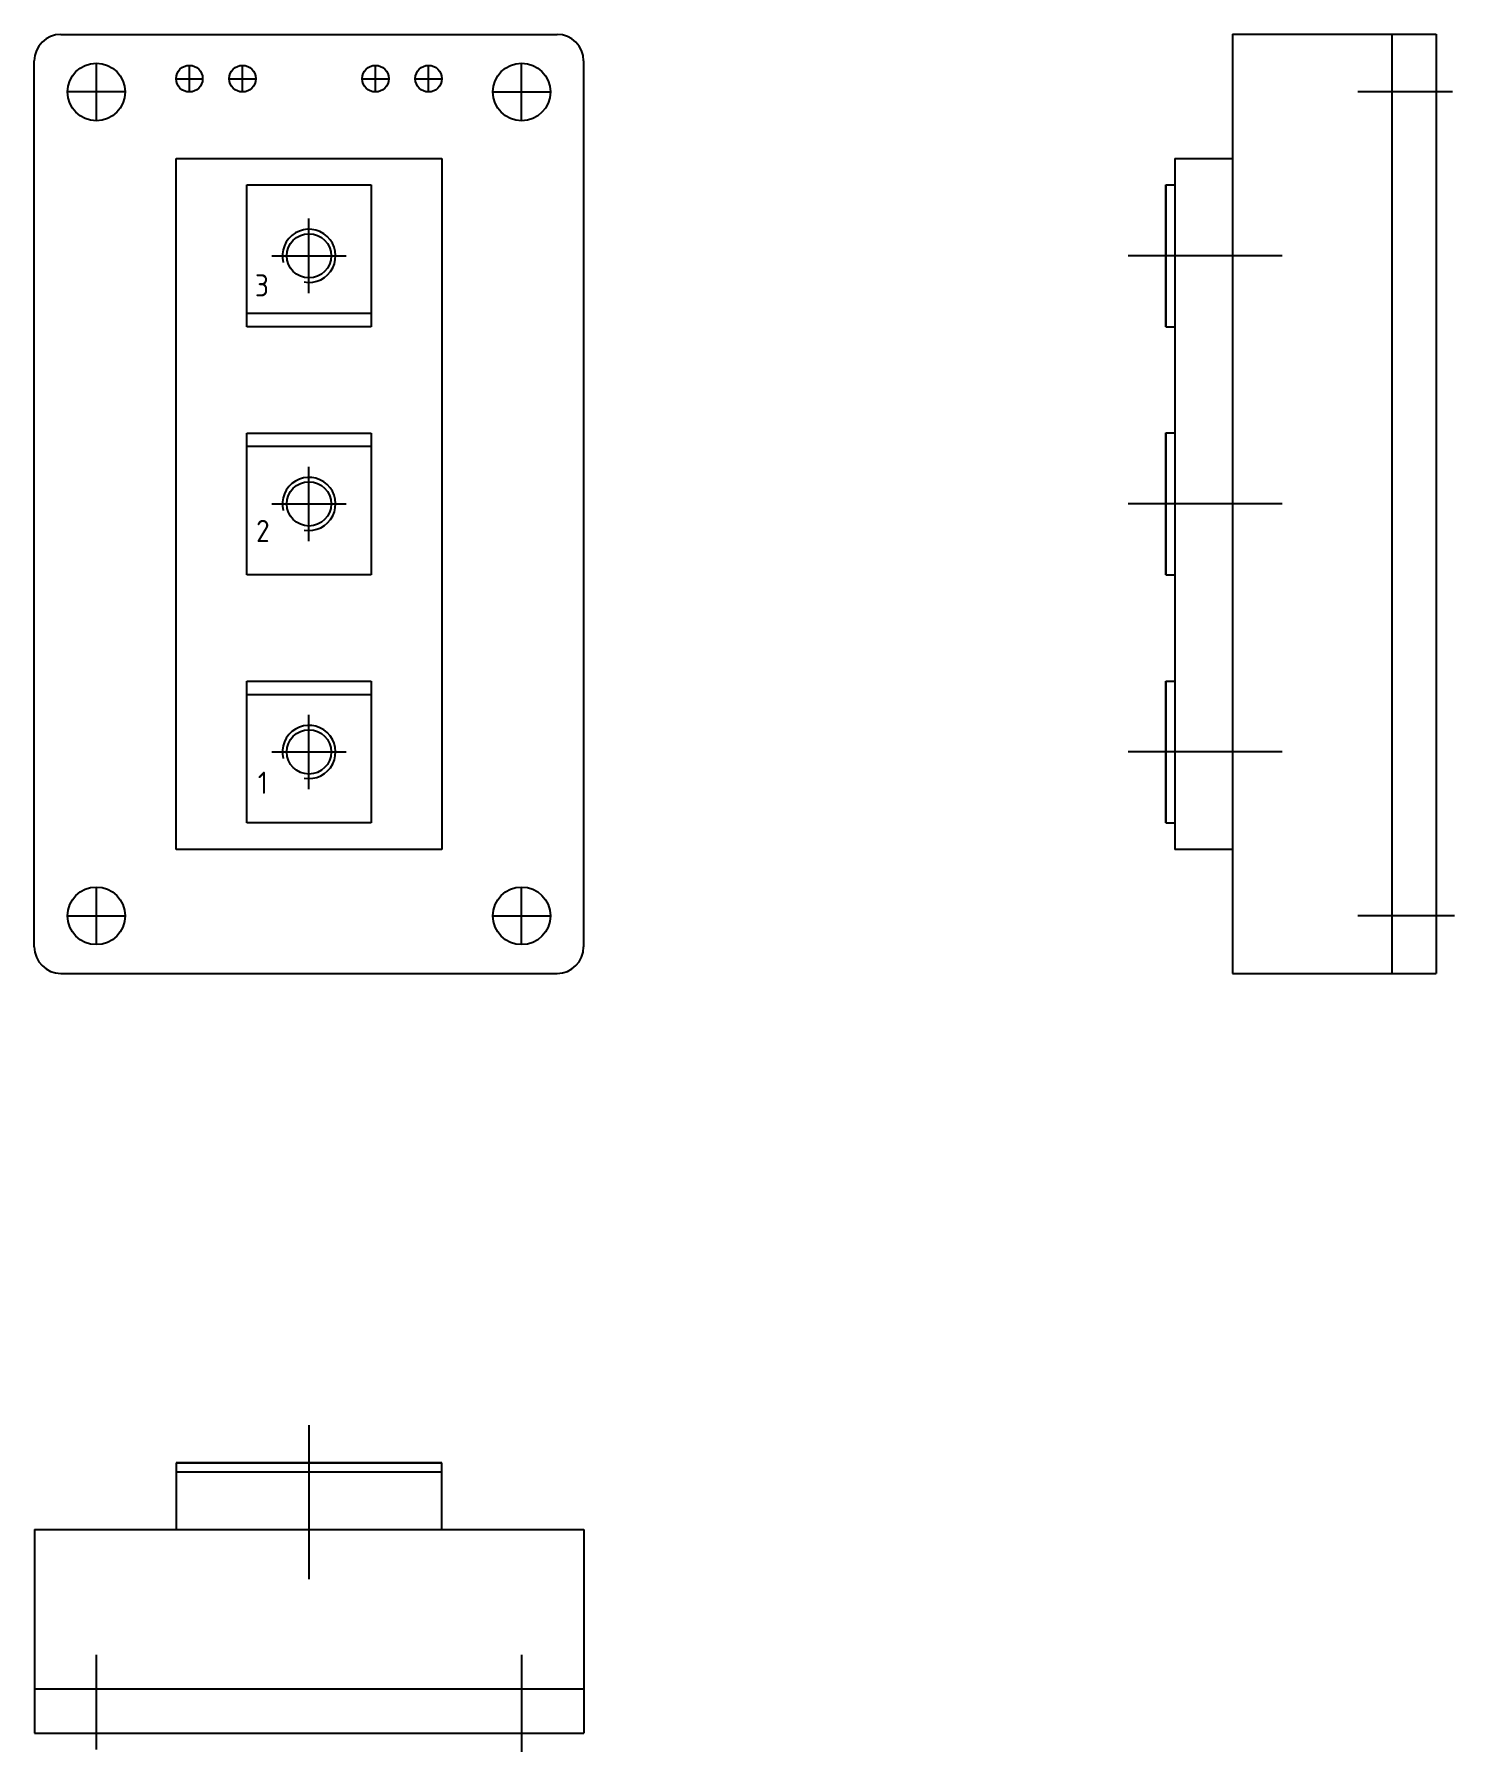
# Model space of a CAD drawing. Header units: millimetres. Extents: x 24815 to 37444, y -10619 to 6020.
# Drawn here: x 27710.4 to 27870.7, y 5692.6 to 5886.4 of the extents above; entities that cross this region are included whole.
import ezdxf

# ---------------------------------------------------------------- set-up
doc = ezdxf.new("R2010")
doc.units = ezdxf.units.MM
doc.linetypes.add('CENTER', pattern=[50.8, 31.75, -6.35, 6.35, -6.35])
doc.styles.get("Standard").update_dxf_attribs({"font": 'ISOCP.SHX', "bigfont": 'WHGTXT.SHX'})

# ---------------------------------------------------------------- blocks, each defined once
blk = doc.blocks.new('4W4E6Y56Y')
at = {"color": 1, "linetype": 'CENTER'}
for p, q in [((346.67, 546.42), (346.67, 563.81)), ((322.67, 527.2), (322.67, 537.88)), ((370.67, 526.94), (370.67, 537.88))]:
    blk.add_line(p, q, dxfattribs=at)
at = {"color": 4}
for p, q in [((361.67, 559.53), (331.67, 559.53)), ((331.67, 559.53), (361.67, 559.53)), ((331.67, 559.53), (331.67, 552.03)), ((331.67, 558.53), (361.67, 558.53)), ((361.67, 552.03), (361.67, 559.53)), ((315.67, 552.03), (315.67, 529.03)), ((315.67, 552.03), (377.67, 552.03)), ((377.67, 552.03), (377.67, 529.03)), ((315.67, 534.03), (377.67, 534.03)), ((315.67, 529.03), (377.67, 529.03))]:
    blk.add_line(p, q, dxfattribs=at)
blk = doc.blocks.new('300GB1')
at = {"color": 4}
for p, q in [((-5413.47, -47430.86), (-5357.47, -47430.86)), ((-5416.47, -47533.86), (-5416.47, -47433.86)), ((-5409.47, -47440.61), (-5409.47, -47434.11)), ((-5398.97, -47437.36), (-5398.97, -47434.36)), ((-5392.97, -47437.36), (-5392.97, -47434.36)), ((-5377.97, -47437.36), (-5377.97, -47434.36)), ((-5371.97, -47437.36), (-5371.97, -47434.36)), ((-5361.47, -47440.61), (-5361.47, -47434.11)), ((-5400.47, -47435.86), (-5397.47, -47435.86)), ((-5394.47, -47435.86), (-5391.47, -47435.86)), ((-5379.47, -47435.86), (-5376.47, -47435.86)), ((-5373.47, -47435.86), (-5370.47, -47435.86)), ((-5406.22, -47437.36), (-5412.72, -47437.36)), ((-5364.72, -47437.36), (-5358.22, -47437.36)), ((-5400.47, -47522.86), (-5400.47, -47444.86)), ((-5400.47, -47444.86), (-5370.47, -47444.86)), ((-5370.47, -47444.86), (-5370.47, -47522.86)), ((-5392.47, -47447.86), (-5378.47, -47447.86)), ((-5392.47, -47463.86), (-5392.47, -47447.86)), ((-5378.47, -47447.86), (-5378.47, -47463.86)), ((-5378.47, -47462.36), (-5392.47, -47462.36)), ((-5378.47, -47463.86), (-5392.47, -47463.86)), ((-5392.47, -47475.86), (-5378.47, -47475.86)), ((-5392.47, -47491.86), (-5392.47, -47475.86)), ((-5378.47, -47475.86), (-5378.47, -47491.86)), ((-5392.47, -47477.36), (-5378.47, -47477.36)), ((-5378.47, -47491.86), (-5392.47, -47491.86)), ((-5392.47, -47503.86), (-5378.47, -47503.86)), ((-5392.47, -47519.86), (-5392.47, -47503.86)), ((-5378.47, -47503.86), (-5378.47, -47519.86)), ((-5392.47, -47505.36), (-5378.47, -47505.36)), ((-5378.47, -47519.86), (-5392.47, -47519.86)), ((-5370.47, -47522.86), (-5400.47, -47522.86)), ((-5409.47, -47533.61), (-5409.47, -47527.11)), ((-5361.47, -47533.61), (-5361.47, -47527.11)), ((-5412.72, -47530.36), (-5406.22, -47530.36)), ((-5364.72, -47530.36), (-5358.22, -47530.36)), ((-5413.47, -47536.86), (-5357.47, -47536.86))]:
    blk.add_line(p, q, dxfattribs=at)
at = {"color": 4, "linetype": 'ByBlock'}
blk.add_line((-5354.47, -47433.86), (-5354.47, -47533.86), dxfattribs=at)
at = {"color": 1}
for p, q in [((-5385.47, -47460.06), (-5385.47, -47451.66)), ((-5389.67, -47455.86), (-5381.27, -47455.86)), ((-5385.47, -47488.06), (-5385.47, -47479.66)), ((-5389.67, -47483.86), (-5381.27, -47483.86)), ((-5385.47, -47516.06), (-5385.47, -47507.66)), ((-5389.67, -47511.86), (-5381.27, -47511.86))]:
    blk.add_line(p, q, dxfattribs=at)
at = {"color": 4}
for centre, radius in [((-5409.47, -47437.36), 3.25), ((-5398.97, -47435.86), 1.5), ((-5392.97, -47435.86), 1.5), ((-5377.97, -47435.86), 1.5), ((-5371.97, -47435.86), 1.5), ((-5361.47, -47437.36), 3.25), ((-5409.47, -47530.36), 3.25), ((-5361.47, -47530.36), 3.25)]:
    blk.add_circle(centre, radius, dxfattribs=at)
at = {"color": 3}
for centre in [(-5385.47, -47455.86), (-5385.47, -47483.86), (-5385.47, -47511.86)]:
    blk.add_circle(centre, 2.5, dxfattribs=at)
at = {"color": 4}
for centre, start, end in [((-5413.47, -47433.86), 90, 180), ((-5357.47, -47433.86), 0, 90), ((-5413.47, -47533.86), 180, 270), ((-5357.47, -47533.86), 270, 0)]:
    blk.add_arc(centre, 3, start, end, dxfattribs=at)
for centre in [(-5385.47, -47455.86), (-5385.47, -47483.86), (-5385.47, -47511.86)]:
    blk.add_arc(centre, 3, 259.3529, 194.4668)
at = {"color": 3, "char_height": 2.5, "attachment_point": 1}
for s, insert, width in [('3', (-5391.57, -47457.94), 2.9391), ('2', (-5391.44, -47485.66), 1.7923), ('1', (-5391.24, -47514.09), 2.6884)]:
    blk.add_mtext(s, dxfattribs=dict(at, insert=insert, width=width))
blk = doc.blocks.new('4t4w5yt')
at = {"color": 4}
for p, q in [((452.62, 718.71), (452.62, 612.71)), ((452.62, 718.71), (475.62, 718.71)), ((470.62, 718.71), (470.62, 612.71)), ((475.62, 718.71), (475.62, 612.71)), ((446.12, 704.71), (446.12, 626.71)), ((446.12, 704.71), (452.62, 704.71)), ((445.12, 701.71), (445.12, 685.71)), ((445.12, 685.71), (445.12, 701.71)), ((445.12, 701.71), (446.12, 701.71)), ((445.12, 685.71), (446.12, 685.71)), ((445.12, 657.71), (445.12, 673.71)), ((445.12, 673.71), (445.12, 657.71)), ((445.12, 673.71), (446.12, 673.71)), ((445.12, 657.71), (446.12, 657.71)), ((445.12, 645.71), (446.12, 645.71)), ((445.12, 645.71), (445.12, 629.71)), ((445.12, 629.71), (445.12, 645.71)), ((445.12, 629.71), (446.12, 629.71)), ((452.62, 626.71), (446.12, 626.71)), ((452.62, 612.71), (475.62, 612.71))]:
    blk.add_line(p, q, dxfattribs=at)
at = {"color": 1, "linetype": 'CENTER'}
for p, q in [((477.45, 712.21), (466.78, 712.21)), ((458.24, 693.71), (440.85, 693.71)), ((458.24, 665.71), (440.85, 665.71)), ((458.24, 637.71), (440.85, 637.71)), ((477.71, 619.21), (466.78, 619.21))]:
    blk.add_line(p, q, dxfattribs=at)

msp = doc.modelspace()

# ---------------------------------------------------------------- block references
at = {"extrusion": (0, 0, -1), "xscale": -1, "zscale": -1}
msp.add_blockref('300GB1', (-33126.88511, 53317.2819), dxfattribs=at)
for name, p in [('4t4w5yt', (27393.01099, 5167.71789)), ('4W4E6Y56Y', (27394.75254, 5165.63414))]:
    msp.add_blockref(name, p)

doc.saveas('drawing.dxf')
